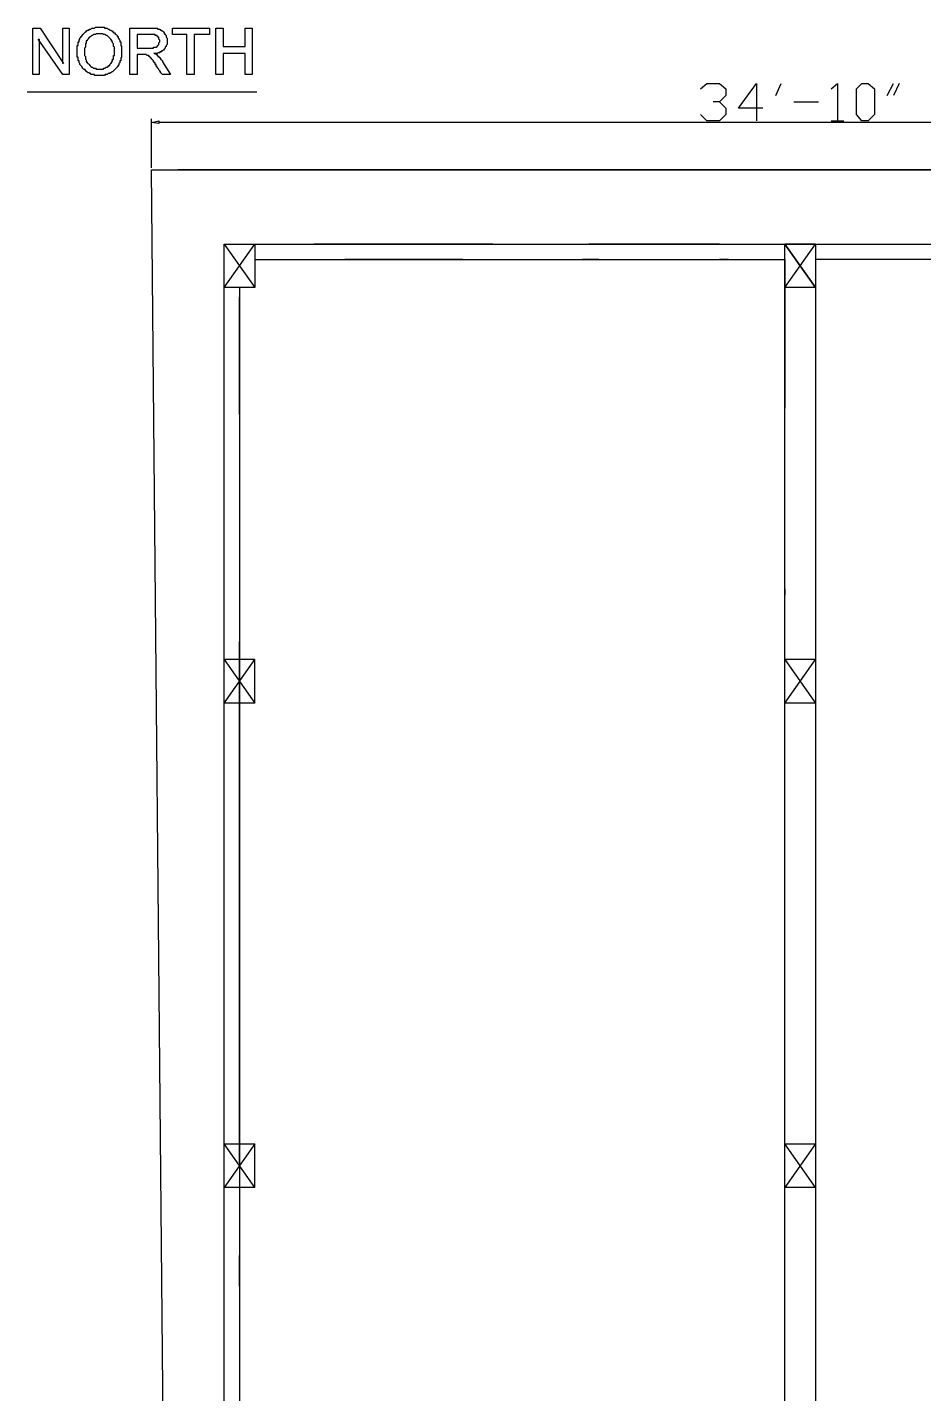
# Model space of a CAD drawing. Header units: inches. Extents: x -628 to 1537, y -1730 to 336.
# Drawn here: x -4.1 to 257.6, y -177.3 to 221.7 of the extents above; entities that cross this region are included whole.
import ezdxf

# ---------------------------------------------------------------- set-up
doc = ezdxf.new("R2010")
doc.units = ezdxf.units.IN
doc.layers.get('0').update_dxf_attribs({"linetype": 'CONTINUOUS'})

msp = doc.modelspace()

# ---------------------------------------------------------------- linework, layer by layer
at = {"color": 6}
for p, q in [((-2.51, 207.93), (-2.51, 221.43)), ((-2.51, 221.43), (-0.39, 221.43)), ((-0.39, 221.43), (6.49, 211.1)), ((6.23, 211.1), (6.23, 221.43)), ((6.23, 221.43), (8.09, 221.43)), ((8.09, 221.43), (8.09, 207.93)), ((12.05, 219.58), (12.32, 219.84)), ((12.05, 219.31), (12.05, 219.58)), ((12.05, 219.58), (12.05, 219.58)), ((12.32, 219.84), (12.59, 220.11)), ((12.32, 219.84), (12.32, 219.84)), ((12.59, 220.11), (12.85, 220.38)), ((12.59, 220.11), (12.59, 220.11)), ((12.85, 220.38), (12.85, 220.38)), ((12.85, 220.38), (13.11, 220.38)), ((13.11, 220.38), (13.11, 220.63)), ((13.11, 220.63), (13.38, 220.63)), ((13.38, 220.63), (13.38, 220.9)), ((13.38, 220.9), (13.65, 220.9)), ((13.65, 220.9), (13.91, 220.9)), ((13.91, 220.9), (13.91, 221.17)), ((13.91, 221.17), (14.17, 221.17)), ((14.17, 221.17), (14.17, 221.17)), ((14.17, 221.17), (14.44, 221.17)), ((14.44, 221.17), (14.71, 221.43)), ((14.71, 221.43), (14.71, 221.43)), ((14.71, 221.43), (14.97, 221.43)), ((14.97, 221.43), (15.23, 221.43)), ((15.23, 219.58), (14.97, 219.31)), ((15.23, 221.43), (15.23, 221.43)), ((15.23, 221.43), (15.5, 221.43)), ((15.5, 219.58), (15.23, 219.58)), ((15.23, 219.58), (15.23, 219.58)), ((15.5, 221.43), (15.77, 221.7)), ((15.77, 219.58), (15.5, 219.58)), ((15.77, 221.7), (15.77, 221.7)), ((15.77, 221.7), (16.03, 221.7)), ((16.03, 219.84), (15.77, 219.58)), ((15.77, 219.58), (15.77, 219.58)), ((16.03, 221.7), (16.29, 221.7)), ((16.29, 219.84), (16.03, 219.84)), ((16.29, 221.7), (16.56, 221.7)), ((16.56, 219.84), (16.29, 219.84)), ((16.29, 219.84), (16.29, 219.84)), ((16.56, 221.7), (16.56, 221.7)), ((16.56, 221.7), (16.82, 221.7)), ((16.82, 219.84), (16.56, 219.84)), ((16.82, 221.7), (17.09, 221.7)), ((17.09, 219.84), (16.82, 219.84)), ((17.09, 221.7), (17.09, 221.7)), ((17.09, 221.7), (17.61, 221.7)), ((17.09, 221.7), (17.09, 221.7)), ((17.35, 219.84), (17.09, 219.84)), ((17.09, 219.84), (17.09, 219.84)), ((17.61, 219.84), (17.35, 219.84)), ((17.61, 221.7), (17.61, 221.7)), ((17.61, 221.7), (17.88, 221.7)), ((17.88, 219.84), (17.61, 219.84)), ((17.61, 219.84), (17.61, 219.84)), ((17.88, 221.7), (18.15, 221.7)), ((18.15, 219.58), (17.88, 219.84)), ((18.15, 221.7), (18.41, 221.7)), ((18.41, 219.58), (18.15, 219.58)), ((18.15, 219.58), (18.15, 219.58)), ((18.41, 221.7), (18.41, 221.43)), ((18.41, 221.43), (18.67, 221.43)), ((18.67, 219.58), (18.41, 219.58)), ((18.67, 221.43), (18.94, 221.43)), ((18.94, 219.31), (18.67, 219.58)), ((18.67, 219.58), (18.67, 219.58)), ((18.94, 221.43), (18.94, 221.43)), ((18.94, 221.43), (19.21, 221.43)), ((19.21, 221.43), (19.47, 221.17)), ((19.47, 221.17), (19.47, 221.17)), ((19.47, 221.17), (19.73, 221.17)), ((19.73, 221.17), (19.73, 221.17)), ((19.73, 221.17), (20, 220.9)), ((20, 220.9), (20.27, 220.9)), ((20.27, 220.9), (20.27, 220.9)), ((20.27, 220.9), (20.53, 220.63)), ((20.53, 220.63), (20.53, 220.63)), ((20.53, 220.63), (20.79, 220.63)), ((20.79, 220.63), (20.79, 220.38)), ((20.79, 220.38), (21.06, 220.38)), ((21.06, 220.38), (21.06, 220.11)), ((21.06, 220.11), (21.33, 220.11)), ((21.33, 220.11), (21.59, 219.84)), ((21.59, 219.84), (21.59, 219.84)), ((21.59, 219.84), (21.59, 219.84)), ((21.59, 219.84), (21.85, 219.58)), ((21.85, 219.58), (21.85, 219.58)), ((21.85, 219.58), (22.12, 219.31)), ((25.83, 207.93), (25.83, 221.43)), ((25.83, 221.43), (31.66, 221.43)), ((31.91, 219.58), (27.95, 219.58)), ((27.95, 219.58), (27.95, 215.61)), ((31.66, 221.43), (31.91, 221.43)), ((31.91, 221.43), (32.18, 221.43)), ((32.18, 219.58), (31.91, 219.58)), ((31.91, 219.58), (31.91, 219.58)), ((32.18, 221.43), (32.45, 221.43)), ((32.45, 219.58), (32.18, 219.58)), ((32.45, 221.43), (32.72, 221.43)), ((32.72, 219.58), (32.45, 219.58)), ((32.72, 221.43), (32.72, 221.43)), ((32.72, 221.43), (32.98, 221.43)), ((32.98, 219.58), (32.72, 219.58)), ((32.98, 221.43), (33.24, 221.43)), ((33.24, 219.58), (32.98, 219.58)), ((32.98, 219.58), (32.98, 219.58)), ((33.24, 221.43), (33.24, 221.43)), ((33.24, 221.43), (33.51, 221.43)), ((33.24, 219.31), (33.24, 219.58)), ((33.51, 221.43), (33.77, 221.43)), ((33.77, 221.43), (33.77, 221.43)), ((33.77, 221.43), (34.04, 221.17)), ((34.04, 221.17), (34.3, 221.17)), ((34.3, 221.17), (34.3, 221.17)), ((34.3, 221.17), (34.57, 221.17)), ((34.57, 221.17), (34.83, 220.9)), ((34.83, 220.9), (34.83, 220.9)), ((34.83, 220.9), (35.1, 220.9)), ((35.1, 220.9), (35.1, 220.63)), ((35.1, 220.63), (35.36, 220.63)), ((35.36, 220.63), (35.36, 220.63)), ((35.36, 220.63), (35.63, 220.38)), ((35.63, 220.38), (35.63, 220.38)), ((35.63, 220.38), (35.89, 220.11)), ((35.89, 220.11), (35.89, 219.84)), ((35.89, 219.84), (36.16, 219.84)), ((36.16, 219.84), (36.16, 219.58)), ((36.16, 219.58), (36.16, 219.58)), ((36.16, 219.58), (36.42, 219.31)), ((38.28, 219.58), (38.28, 221.43)), ((38.28, 221.43), (49.13, 221.43)), ((42.51, 219.58), (38.28, 219.58)), ((42.51, 207.93), (42.51, 219.58)), ((49.13, 219.58), (44.63, 219.58)), ((44.63, 219.58), (44.63, 207.93)), ((49.13, 221.43), (49.13, 219.58)), ((50.98, 207.93), (50.98, 221.43)), ((50.98, 221.43), (53.11, 221.43)), ((53.11, 221.43), (53.11, 216.14)), ((59.46, 216.14), (59.46, 221.43)), ((59.46, 221.43), (61.58, 221.43)), ((61.58, 221.43), (61.58, 207.93)), ((6.23, 207.93), (-0.92, 218.26)), ((-0.92, 218.26), (-0.66, 218.26)), ((-0.66, 218.26), (-0.66, 207.93)), ((10.47, 216.14), (10.47, 216.4)), ((10.47, 216.4), (10.73, 216.4)), ((10.47, 215.87), (10.47, 216.14)), ((10.47, 215.61), (10.47, 215.87)), ((10.47, 215.87), (10.47, 215.87)), ((10.47, 215.34), (10.47, 215.61)), ((10.73, 217.19), (10.73, 217.46)), ((10.73, 217.46), (10.99, 217.46)), ((10.73, 216.92), (10.73, 217.19)), ((10.73, 216.66), (10.73, 216.92)), ((10.73, 216.92), (10.73, 216.92)), ((10.73, 216.4), (10.73, 216.66)), ((10.99, 217.99), (11.26, 218.26)), ((10.99, 217.72), (10.99, 217.99)), ((10.99, 217.99), (10.99, 217.99)), ((10.99, 217.46), (10.99, 217.72)), ((11.26, 218.51), (11.53, 218.78)), ((11.26, 218.26), (11.26, 218.51)), ((11.26, 218.26), (11.26, 218.26)), ((11.53, 218.78), (11.53, 219.04)), ((11.53, 219.04), (11.79, 219.04)), ((11.53, 218.78), (11.53, 218.78)), ((11.79, 219.04), (11.79, 219.31)), ((11.79, 219.31), (12.05, 219.31)), ((12.85, 215.87), (12.59, 215.61)), ((12.59, 215.61), (12.59, 215.34)), ((13.11, 217.19), (12.85, 216.92)), ((12.85, 216.92), (12.85, 216.92)), ((12.85, 216.92), (12.85, 216.66)), ((12.85, 216.66), (12.85, 216.4)), ((12.85, 216.4), (12.85, 216.4)), ((12.85, 216.4), (12.85, 216.14)), ((12.85, 216.14), (12.85, 215.87)), ((13.38, 217.72), (13.11, 217.72)), ((13.11, 217.72), (13.11, 217.46)), ((13.11, 217.46), (13.11, 217.19)), ((13.11, 217.19), (13.11, 217.19)), ((13.65, 218.26), (13.38, 217.99)), ((13.38, 217.99), (13.38, 217.99)), ((13.38, 217.99), (13.38, 217.72)), ((13.91, 218.51), (13.65, 218.51)), ((13.65, 218.51), (13.65, 218.26)), ((13.65, 218.26), (13.65, 218.26)), ((14.17, 218.78), (13.91, 218.78)), ((13.91, 218.78), (13.91, 218.51)), ((14.44, 219.04), (14.17, 218.78)), ((14.17, 218.78), (14.17, 218.78)), ((14.71, 219.31), (14.44, 219.04)), ((14.44, 219.04), (14.44, 219.04)), ((14.97, 219.31), (14.71, 219.31)), ((14.97, 219.31), (14.97, 219.31)), ((19.21, 219.31), (18.94, 219.31)), ((18.94, 219.31), (18.94, 219.31)), ((19.47, 219.04), (19.21, 219.31)), ((19.73, 218.78), (19.47, 219.04)), ((19.47, 219.04), (19.47, 219.04)), ((20, 218.51), (19.73, 218.78)), ((19.73, 218.78), (19.73, 218.78)), ((20.27, 218.26), (20, 218.51)), ((20, 218.51), (20, 218.51)), ((20, 218.51), (20, 218.51)), ((20.27, 217.99), (20.27, 218.26)), ((20.27, 218.26), (20.27, 218.26)), ((20.53, 217.99), (20.27, 217.99)), ((20.53, 217.72), (20.53, 217.99)), ((20.79, 217.46), (20.53, 217.72)), ((20.53, 217.72), (20.53, 217.72)), ((20.79, 217.19), (20.79, 217.46)), ((20.79, 217.46), (20.79, 217.46)), ((21.06, 216.92), (20.79, 217.19)), ((21.06, 216.66), (21.06, 216.92)), ((21.06, 216.92), (21.06, 216.92)), ((21.06, 216.4), (21.06, 216.66)), ((21.06, 216.14), (21.06, 216.4)), ((21.06, 216.4), (21.06, 216.4)), ((21.33, 215.87), (21.06, 216.14)), ((21.33, 215.61), (21.33, 215.87)), ((21.33, 215.34), (21.33, 215.61)), ((21.33, 215.61), (21.33, 215.61)), ((22.12, 219.31), (22.12, 219.31)), ((22.12, 219.31), (22.12, 219.04)), ((22.12, 219.04), (22.39, 219.04)), ((22.39, 219.04), (22.39, 218.78)), ((22.39, 218.78), (22.39, 218.51)), ((22.39, 218.51), (22.65, 218.51)), ((22.65, 218.51), (22.65, 218.26)), ((22.65, 218.26), (22.65, 218.26)), ((22.65, 218.26), (22.91, 217.99)), ((22.91, 217.99), (22.91, 217.72)), ((22.91, 217.72), (22.91, 217.72)), ((22.91, 217.72), (22.91, 217.46)), ((22.91, 217.46), (23.18, 217.46)), ((23.18, 217.46), (23.18, 217.19)), ((23.18, 217.19), (23.18, 216.92)), ((23.18, 216.92), (23.18, 216.92)), ((23.18, 216.92), (23.18, 216.66)), ((23.18, 216.66), (23.18, 216.4)), ((23.18, 216.4), (23.44, 216.14)), ((23.44, 216.14), (23.44, 216.14)), ((23.44, 216.14), (23.44, 215.87)), ((23.44, 215.87), (23.44, 215.61)), ((23.44, 215.61), (23.44, 215.61)), ((23.44, 215.61), (23.44, 215.34)), ((27.95, 215.61), (32.18, 215.61)), ((32.18, 215.61), (32.18, 215.61)), ((32.18, 215.61), (32.72, 215.61)), ((32.72, 215.61), (32.72, 215.87)), ((32.72, 215.87), (32.98, 215.87)), ((32.98, 215.87), (32.98, 215.87)), ((32.98, 215.87), (33.24, 215.87)), ((33.51, 219.31), (33.24, 219.31)), ((33.24, 215.87), (33.24, 215.87)), ((33.24, 215.87), (33.51, 215.87)), ((33.77, 219.31), (33.51, 219.31)), ((33.51, 215.87), (33.77, 216.14)), ((33.77, 219.04), (33.77, 219.31)), ((34.04, 219.04), (33.77, 219.04)), ((33.77, 219.04), (33.77, 219.04)), ((33.77, 216.14), (34.04, 216.4)), ((33.77, 216.14), (33.77, 216.14)), ((34.04, 218.78), (34.04, 219.04)), ((34.3, 218.78), (34.04, 218.78)), ((34.04, 216.4), (34.3, 216.66)), ((34.04, 216.4), (34.04, 216.4)), ((34.04, 216.4), (34.04, 216.4)), ((34.3, 218.51), (34.3, 218.78)), ((34.3, 218.26), (34.3, 218.51)), ((34.57, 217.99), (34.3, 218.26)), ((34.3, 218.26), (34.3, 218.26)), ((34.3, 217.19), (34.57, 217.46)), ((34.3, 216.92), (34.3, 217.19)), ((34.3, 216.66), (34.3, 216.92)), ((34.3, 216.92), (34.3, 216.92)), ((34.57, 217.72), (34.57, 217.99)), ((34.57, 217.46), (34.57, 217.72)), ((34.57, 217.72), (34.57, 217.72)), ((34.57, 217.46), (34.57, 217.46)), ((36.16, 215.61), (35.89, 215.34)), ((36.42, 216.14), (36.16, 215.87)), ((36.16, 215.87), (36.16, 215.61)), ((36.16, 215.61), (36.16, 215.61)), ((36.42, 219.31), (36.42, 219.04)), ((36.42, 219.04), (36.42, 219.04)), ((36.42, 219.04), (36.42, 218.78)), ((36.42, 218.78), (36.68, 218.51)), ((36.68, 216.66), (36.42, 216.4)), ((36.42, 216.4), (36.42, 216.4)), ((36.42, 216.4), (36.42, 216.14)), ((36.42, 216.14), (36.42, 216.14)), ((36.68, 218.51), (36.68, 218.51)), ((36.68, 218.51), (36.68, 218.26)), ((36.68, 218.26), (36.68, 217.99)), ((36.68, 217.99), (36.68, 217.99)), ((36.68, 217.99), (36.68, 217.72)), ((36.68, 217.72), (36.68, 217.72)), ((36.68, 217.72), (36.68, 217.46)), ((36.68, 217.46), (36.68, 217.19)), ((36.68, 217.19), (36.68, 217.19)), ((36.68, 217.19), (36.68, 216.92)), ((36.68, 216.92), (36.68, 216.66)), ((53.11, 216.14), (59.46, 216.14)), ((10.47, 215.07), (10.47, 215.34)), ((10.47, 214.8), (10.47, 215.07)), ((10.47, 214.55), (10.47, 214.8)), ((10.47, 214.8), (10.47, 214.8)), ((10.47, 214.28), (10.47, 214.55)), ((10.47, 214.01), (10.47, 214.28)), ((10.47, 214.28), (10.47, 214.28)), ((10.47, 213.75), (10.47, 214.01)), ((10.47, 213.49), (10.47, 213.75)), ((10.47, 213.22), (10.47, 213.49)), ((10.47, 213.49), (10.47, 213.49)), ((10.47, 212.95), (10.47, 213.22)), ((10.73, 212.95), (10.47, 212.95)), ((10.73, 212.69), (10.73, 212.95)), ((10.73, 212.43), (10.73, 212.69)), ((10.73, 212.16), (10.73, 212.43)), ((10.73, 212.43), (10.73, 212.43)), ((10.73, 211.89), (10.73, 212.16)), ((10.99, 211.89), (10.73, 211.89)), ((10.99, 211.63), (10.99, 211.89)), ((10.99, 211.37), (10.99, 211.63)), ((12.59, 215.34), (12.59, 215.34)), ((12.59, 215.34), (12.59, 215.07)), ((12.59, 215.07), (12.59, 214.8)), ((12.59, 214.8), (12.59, 214.55)), ((12.59, 214.55), (12.59, 214.55)), ((12.59, 214.55), (12.59, 214.28)), ((12.59, 214.28), (12.59, 214.01)), ((12.59, 214.01), (12.59, 213.75)), ((12.59, 213.75), (12.59, 213.75)), ((12.59, 213.75), (12.59, 213.49)), ((12.59, 213.49), (12.85, 213.22)), ((12.85, 213.22), (12.85, 212.95)), ((12.85, 212.95), (12.85, 212.95)), ((12.85, 212.95), (12.85, 212.69)), ((12.85, 212.69), (12.85, 212.43)), ((12.85, 212.43), (12.85, 212.43)), ((12.85, 212.43), (13.11, 212.16)), ((13.11, 212.16), (13.11, 212.16)), ((13.11, 212.16), (13.11, 211.89)), ((13.11, 211.89), (13.11, 211.63)), ((13.11, 211.63), (13.38, 211.63)), ((13.38, 211.63), (13.38, 211.37)), ((20.53, 211.63), (20.79, 211.89)), ((20.53, 211.37), (20.53, 211.63)), ((20.53, 211.63), (20.53, 211.63)), ((20.79, 212.16), (20.79, 212.43)), ((20.79, 212.43), (21.06, 212.43)), ((20.79, 211.89), (20.79, 212.16)), ((20.79, 211.89), (20.79, 211.89)), ((21.06, 213.22), (21.06, 213.49)), ((21.06, 213.49), (21.33, 213.49)), ((21.06, 212.95), (21.06, 213.22)), ((21.06, 212.69), (21.06, 212.95)), ((21.06, 212.95), (21.06, 212.95)), ((21.06, 212.43), (21.06, 212.69)), ((21.33, 215.07), (21.33, 215.34)), ((21.33, 214.8), (21.33, 215.07)), ((21.33, 214.55), (21.33, 214.8)), ((21.33, 214.28), (21.33, 214.55)), ((21.33, 214.55), (21.33, 214.55)), ((21.33, 214.55), (21.33, 214.55)), ((21.33, 214.01), (21.33, 214.28)), ((21.33, 213.75), (21.33, 214.01)), ((21.33, 213.49), (21.33, 213.75)), ((23.18, 211.89), (22.91, 211.89)), ((22.91, 211.89), (22.91, 211.63)), ((22.91, 211.63), (22.91, 211.37)), ((23.44, 212.95), (23.18, 212.69)), ((23.18, 212.69), (23.18, 212.43)), ((23.18, 212.43), (23.18, 212.43)), ((23.18, 212.43), (23.18, 212.16)), ((23.18, 212.16), (23.18, 211.89)), ((23.44, 215.34), (23.44, 215.07)), ((23.44, 215.07), (23.44, 214.8)), ((23.44, 214.8), (23.44, 214.55)), ((23.44, 214.55), (23.44, 214.55)), ((23.44, 214.55), (23.44, 214.55)), ((23.44, 214.55), (23.44, 214.28)), ((23.44, 214.28), (23.44, 214.01)), ((23.44, 214.01), (23.44, 213.75)), ((23.44, 213.75), (23.44, 213.75)), ((23.44, 213.75), (23.44, 213.49)), ((23.44, 213.49), (23.44, 213.22)), ((23.44, 213.22), (23.44, 212.95)), ((23.44, 212.95), (23.44, 212.95)), ((29.8, 213.75), (27.95, 213.75)), ((27.95, 213.75), (27.95, 207.93)), ((30.06, 213.75), (29.8, 213.75)), ((29.8, 213.75), (29.8, 213.75)), ((30.33, 213.75), (30.06, 213.75)), ((30.06, 213.75), (30.06, 213.75)), ((30.6, 213.75), (30.33, 213.75)), ((30.85, 213.49), (30.6, 213.75)), ((30.6, 213.75), (30.6, 213.75)), ((31.12, 213.49), (30.85, 213.49)), ((30.85, 213.49), (30.85, 213.49)), ((30.85, 213.49), (30.85, 213.49)), ((31.39, 213.49), (31.12, 213.49)), ((31.39, 213.22), (31.39, 213.49)), ((31.66, 213.22), (31.39, 213.22)), ((31.66, 212.95), (31.66, 213.22)), ((31.91, 212.95), (31.66, 212.95)), ((31.91, 212.69), (31.91, 212.95)), ((31.91, 212.95), (31.91, 212.95)), ((32.18, 212.69), (31.91, 212.69)), ((32.18, 212.43), (32.18, 212.69)), ((32.45, 212.16), (32.18, 212.43)), ((32.72, 211.89), (32.45, 212.16)), ((32.45, 212.16), (32.45, 212.16)), ((32.72, 211.63), (32.72, 211.89)), ((32.72, 211.89), (32.72, 211.89)), ((32.98, 211.63), (32.72, 211.63)), ((32.72, 211.63), (32.72, 211.63)), ((32.98, 214.01), (32.98, 214.28)), ((32.98, 214.28), (32.98, 214.01)), ((33.24, 214.01), (32.98, 214.01)), ((32.98, 214.01), (32.98, 214.01)), ((32.98, 214.01), (33.24, 214.01)), ((32.98, 211.37), (32.98, 211.63)), ((32.98, 211.63), (32.98, 211.63)), ((33.51, 214.01), (33.24, 214.01)), ((33.24, 214.01), (33.24, 214.01)), ((33.24, 214.01), (33.51, 213.75)), ((33.77, 214.01), (33.51, 214.01)), ((33.51, 214.01), (33.51, 214.01)), ((33.51, 213.75), (33.51, 213.75)), ((33.51, 213.75), (33.77, 213.75)), ((34.04, 214.28), (33.77, 214.01)), ((33.77, 213.75), (33.77, 213.49)), ((33.77, 213.49), (34.04, 213.49)), ((34.3, 214.28), (34.04, 214.28)), ((34.04, 214.28), (34.04, 214.28)), ((34.04, 213.49), (34.04, 213.22)), ((34.04, 213.22), (34.3, 213.22)), ((34.57, 214.28), (34.3, 214.28)), ((34.3, 213.22), (34.3, 212.95)), ((34.3, 212.95), (34.57, 212.95)), ((34.83, 214.55), (34.57, 214.55)), ((34.57, 214.55), (34.57, 214.28)), ((34.57, 212.95), (34.57, 212.69)), ((34.57, 212.69), (34.83, 212.69)), ((35.1, 214.55), (34.83, 214.55)), ((34.83, 212.69), (34.83, 212.43)), ((34.83, 212.43), (35.1, 212.16)), ((35.36, 214.8), (35.1, 214.8)), ((35.1, 214.8), (35.1, 214.55)), ((35.1, 212.16), (35.1, 212.16)), ((35.1, 212.16), (35.36, 211.89)), ((35.63, 215.07), (35.36, 214.8)), ((35.36, 214.8), (35.36, 214.8)), ((35.36, 211.89), (35.36, 211.63)), ((35.36, 211.63), (37.74, 207.93)), ((35.89, 215.34), (35.63, 215.07)), ((35.63, 215.07), (35.63, 215.07)), ((35.63, 215.07), (35.63, 215.07)), ((35.89, 215.34), (35.89, 215.34)), ((59.46, 214.01), (53.11, 214.01)), ((53.11, 214.01), (53.11, 207.93)), ((59.46, 207.93), (59.46, 214.01)), ((-0.66, 207.93), (-2.51, 207.93)), ((6.49, 211.1), (6.23, 211.1)), ((8.09, 207.93), (6.23, 207.93)), ((11.26, 211.1), (10.99, 211.37)), ((10.99, 211.37), (10.99, 211.37)), ((11.26, 210.84), (11.26, 211.1)), ((11.26, 211.1), (11.26, 211.1)), ((11.53, 210.57), (11.26, 210.84)), ((11.79, 210.3), (11.53, 210.57)), ((11.53, 210.57), (11.53, 210.57)), ((11.79, 210.04), (11.79, 210.3)), ((11.79, 210.3), (11.79, 210.3)), ((12.05, 210.04), (11.79, 210.04)), ((12.05, 209.78), (12.05, 210.04)), ((12.32, 209.51), (12.05, 209.78)), ((12.59, 209.51), (12.32, 209.51)), ((12.32, 209.51), (12.32, 209.51)), ((12.59, 209.25), (12.59, 209.51)), ((12.85, 209.25), (12.59, 209.25)), ((12.85, 208.98), (12.85, 209.25)), ((13.11, 208.98), (12.85, 208.98)), ((13.11, 208.72), (13.11, 208.98)), ((13.38, 208.72), (13.11, 208.72)), ((13.38, 211.37), (13.38, 211.37)), ((13.38, 211.37), (13.65, 211.1)), ((13.65, 208.45), (13.38, 208.72)), ((13.38, 208.72), (13.38, 208.72)), ((13.65, 211.1), (13.65, 211.1)), ((13.65, 211.1), (13.91, 210.84)), ((13.91, 208.45), (13.65, 208.45)), ((13.65, 208.45), (13.65, 208.45)), ((13.91, 210.84), (13.91, 210.84)), ((13.91, 210.84), (13.91, 210.84)), ((13.91, 210.84), (14.17, 210.57)), ((14.17, 208.18), (13.91, 208.45)), ((14.17, 210.57), (14.17, 210.57)), ((14.17, 210.57), (14.44, 210.3)), ((14.44, 208.18), (14.17, 208.18)), ((14.17, 208.18), (14.17, 208.18)), ((14.44, 210.3), (14.44, 210.3)), ((14.44, 210.3), (14.71, 210.04)), ((14.44, 207.93), (14.44, 208.18)), ((14.71, 207.93), (14.44, 207.93)), ((14.71, 210.04), (14.71, 210.04)), ((14.71, 210.04), (14.97, 210.04)), ((14.97, 207.93), (14.71, 207.93)), ((14.97, 210.04), (15.23, 209.78)), ((15.23, 207.93), (14.97, 207.93)), ((14.97, 207.93), (14.97, 207.93)), ((15.23, 209.78), (15.23, 209.78)), ((15.23, 209.78), (15.5, 209.78)), ((15.5, 207.93), (15.23, 207.93)), ((15.5, 209.78), (15.5, 209.78)), ((15.5, 209.78), (15.77, 209.78)), ((15.5, 207.66), (15.5, 207.93)), ((15.77, 207.66), (15.5, 207.66)), ((15.77, 209.78), (16.03, 209.51)), ((16.03, 207.66), (15.77, 207.66)), ((16.03, 209.51), (16.03, 209.51)), ((16.03, 209.51), (16.29, 209.51)), ((16.29, 207.66), (16.03, 207.66)), ((16.29, 209.51), (16.56, 209.51)), ((16.56, 207.66), (16.29, 207.66)), ((16.29, 207.66), (16.29, 207.66)), ((16.56, 209.51), (16.82, 209.51)), ((16.82, 207.66), (16.56, 207.66)), ((16.82, 209.51), (17.61, 209.51)), ((16.82, 209.51), (16.82, 209.51)), ((16.82, 209.51), (16.82, 209.51)), ((16.82, 209.51), (16.82, 209.51)), ((17.09, 207.66), (16.82, 207.66)), ((17.35, 207.66), (17.09, 207.66)), ((17.09, 207.66), (17.09, 207.66)), ((17.61, 207.66), (17.35, 207.66)), ((17.35, 207.66), (17.35, 207.66)), ((17.61, 209.51), (17.61, 209.51)), ((17.61, 209.51), (18.15, 209.51)), ((17.88, 207.66), (17.61, 207.66)), ((18.15, 207.66), (17.88, 207.66)), ((17.88, 207.66), (17.88, 207.66)), ((18.15, 209.51), (18.15, 209.78)), ((18.15, 209.78), (18.41, 209.78)), ((18.41, 207.66), (18.15, 207.66)), ((18.41, 209.78), (18.67, 209.78)), ((18.67, 207.93), (18.41, 207.66)), ((18.67, 209.78), (18.94, 210.04)), ((18.67, 209.78), (18.67, 209.78)), ((18.94, 207.93), (18.67, 207.93)), ((18.67, 207.93), (18.67, 207.93)), ((18.94, 210.04), (18.94, 210.04)), ((18.94, 210.04), (19.21, 210.04)), ((19.21, 207.93), (18.94, 207.93)), ((19.21, 210.04), (19.47, 210.3)), ((19.47, 208.18), (19.21, 207.93)), ((19.21, 207.93), (19.21, 207.93)), ((19.47, 210.3), (19.73, 210.57)), ((19.47, 210.3), (19.47, 210.3)), ((19.73, 208.18), (19.47, 208.18)), ((19.47, 208.18), (19.47, 208.18)), ((19.73, 210.57), (19.73, 210.57)), ((19.73, 210.57), (20, 210.57)), ((20, 208.18), (19.73, 208.18)), ((20, 210.84), (20.27, 211.1)), ((20, 210.57), (20, 210.84)), ((20, 210.84), (20, 210.84)), ((20.27, 208.45), (20, 208.45)), ((20, 208.45), (20, 208.18)), ((20.27, 211.1), (20.27, 211.37)), ((20.27, 211.37), (20.53, 211.37)), ((20.27, 211.1), (20.27, 211.1)), ((20.53, 208.72), (20.27, 208.45)), ((20.27, 208.45), (20.27, 208.45)), ((20.79, 208.72), (20.53, 208.72)), ((21.06, 208.98), (20.79, 208.72)), ((20.79, 208.72), (20.79, 208.72)), ((21.33, 209.25), (21.06, 208.98)), ((21.06, 208.98), (21.06, 208.98)), ((21.59, 209.51), (21.33, 209.25)), ((21.33, 209.25), (21.33, 209.25)), ((21.85, 209.78), (21.59, 209.51)), ((21.59, 209.51), (21.59, 209.51)), ((21.59, 209.51), (21.59, 209.51)), ((22.12, 210.04), (21.85, 209.78)), ((21.85, 209.78), (21.85, 209.78)), ((22.39, 210.3), (22.12, 210.3)), ((22.12, 210.3), (22.12, 210.04)), ((22.12, 210.04), (22.12, 210.04)), ((22.65, 210.84), (22.39, 210.57)), ((22.39, 210.57), (22.39, 210.57)), ((22.39, 210.57), (22.39, 210.3)), ((22.91, 211.37), (22.65, 211.1)), ((22.65, 211.1), (22.65, 211.1)), ((22.65, 211.1), (22.65, 210.84)), ((22.91, 211.37), (22.91, 211.37)), ((27.95, 207.93), (25.83, 207.93)), ((33.24, 211.37), (32.98, 211.37)), ((32.98, 211.37), (32.98, 211.37)), ((33.24, 211.1), (33.24, 211.37)), ((33.24, 210.84), (33.24, 211.1)), ((33.24, 211.1), (33.24, 211.1)), ((33.51, 210.84), (33.24, 210.84)), ((33.51, 210.57), (33.51, 210.84)), ((33.51, 210.3), (33.51, 210.57)), ((33.77, 210.3), (33.51, 210.3)), ((33.77, 210.04), (33.77, 210.3)), ((34.04, 209.78), (33.77, 210.04)), ((34.3, 209.51), (34.04, 209.78)), ((34.04, 209.78), (34.04, 209.78)), ((34.3, 209.25), (34.3, 209.51)), ((34.57, 208.98), (34.3, 209.25)), ((34.83, 208.72), (34.57, 208.98)), ((34.57, 208.98), (34.57, 208.98)), ((34.83, 208.45), (34.83, 208.72)), ((35.1, 208.18), (34.83, 208.45)), ((35.36, 207.93), (35.1, 208.18)), ((37.74, 207.93), (35.36, 207.93)), ((44.63, 207.93), (42.51, 207.93)), ((53.11, 207.93), (50.98, 207.93)), ((61.58, 207.93), (59.46, 207.93)), ((192.41, 203.69), (194.27, 205.27)), ((194.27, 205.27), (197.98, 205.27)), ((197.98, 205.27), (199.83, 203.69)), ((199.83, 203.69), (199.83, 201.83)), ((203.54, 198.12), (208.83, 205.27)), ((208.83, 205.27), (208.83, 194.41)), ((214.39, 201.83), (215.99, 205.27)), ((230.54, 203.69), (232.4, 205.27)), ((232.4, 205.27), (232.4, 194.41)), ((237.97, 203.69), (239.55, 205.27)), ((237.97, 196.27), (237.97, 203.69)), ((239.55, 205.27), (241.41, 205.27)), ((241.41, 205.27), (243.26, 203.69)), ((243.26, 203.69), (243.26, 196.27)), ((246.97, 201.83), (248.82, 205.27)), ((250.41, 205.27), (248.82, 201.83)), ((-4.1, 202.89), (62.91, 202.89)), ((197.98, 199.98), (196.12, 199.98)), ((199.83, 201.83), (197.98, 199.98)), ((197.98, 199.98), (199.83, 198.12)), ((219.69, 199.98), (226.84, 199.98)), ((194.27, 194.41), (192.41, 196.27)), ((199.83, 196.27), (197.98, 194.41)), ((199.83, 198.12), (199.83, 196.27)), ((210.68, 198.12), (203.54, 198.12)), ((239.55, 194.41), (237.97, 196.27)), ((243.26, 196.27), (241.41, 194.41)), ((197.98, 194.41), (194.27, 194.41)), ((230.54, 194.41), (234.25, 194.41)), ((241.41, 194.41), (239.55, 194.41)), ((39.86, -657.05), (32.18, 180.11)), ((32.18, 180.11), (410.91, 180.11)), ((403.23, 180.11), (39.86, 180.11))]:
    msp.add_line(p, q, dxfattribs=at)
at = {"color": 5}
for p, q in [((32.18, 180.65), (32.18, 194.94)), ((32.18, 193.89), (34.3, 194.41)), ((34.3, 193.63), (32.18, 193.89)), ((34.3, 193.63), (32.18, 193.89)), ((34.3, 194.41), (34.3, 193.63)), ((34.3, 194.41), (34.3, 193.63)), ((408.79, 193.89), (34.3, 193.89))]:
    msp.add_line(p, q, dxfattribs=at)
at = {"color": 1}
for p, q in [((53.37, -635.33), (53.37, 158.4)), ((53.37, 158.4), (389.72, 158.4)), ((53.37, 158.4), (57.87, 158.4)), ((53.37, 149.4), (53.37, 158.4)), ((53.37, 158.4), (66.08, 158.4)), ((53.37, 158.4), (389.72, 158.4)), ((53.37, 158.4), (62.37, 145.68)), ((53.37, 145.68), (62.37, 158.4)), ((62.37, 158.4), (62.37, 145.68)), ((131.77, 158.4), (79.59, 158.4)), ((197.98, 158.4), (159.83, 158.4)), ((159.83, 158.4), (162.75, 158.4)), ((217.04, -635.33), (217.04, 158.4)), ((226.04, 145.68), (217.04, 158.4)), ((217.04, 158.4), (226.04, 158.4)), ((217.04, 145.68), (217.04, 158.4)), ((217.04, 145.68), (226.04, 158.4)), ((226.04, 158.4), (217.04, 158.4)), ((217.04, 158.4), (226.04, 145.68)), ((217.04, 145.68), (226.04, 158.4)), ((221.54, 158.4), (226.04, 158.4)), ((221.54, 158.4), (226.04, 158.4)), ((226.04, 158.4), (226.04, -635.33)), ((226.04, 158.4), (226.04, 145.68)), ((62.37, 153.9), (217.04, 153.9)), ((123.02, 153.9), (88.59, 153.9)), ((162.75, 153.9), (157.98, 153.9)), ((200.62, 153.9), (197.98, 153.9)), ((217.04, 153.9), (217.04, 110.46)), ((380.45, 153.9), (226.04, 153.9)), ((62.37, 145.68), (53.37, 145.68)), ((57.87, 145.68), (57.87, -635.33)), ((226.04, 145.68), (217.04, 145.68)), ((226.04, 145.68), (217.04, 145.68)), ((57.87, 108.61), (57.87, 143.03)), ((217.04, 57.76), (217.04, 55.9)), ((53.37, 32.6), (53.37, 45.04)), ((217.04, 42.4), (217.04, 45.04)), ((217.04, 32.6), (217.04, 45.04)), ((226.04, 45.04), (226.04, 32.6)), ((57.87, -109.88), (57.87, 42.4)), ((53.37, 37.1), (62.37, 24.39)), ((53.37, 24.39), (62.37, 37.1)), ((62.37, 37.1), (53.37, 37.1)), ((62.37, 24.39), (62.37, 37.1)), ((217.04, 37.1), (226.04, 24.39)), ((217.04, 24.39), (226.04, 37.1)), ((226.04, 37.1), (217.04, 37.1)), ((62.37, 24.39), (53.37, 24.39)), ((226.04, 24.39), (217.04, 24.39)), ((62.37, -117.04), (53.37, -104.32)), ((53.37, -104.32), (62.37, -104.32)), ((62.37, -104.32), (53.37, -117.04)), ((62.37, -117.04), (62.37, -104.32)), ((226.04, -117.04), (217.04, -104.32)), ((217.04, -104.32), (226.04, -104.32)), ((226.04, -104.32), (217.04, -117.04)), ((53.37, -125.25), (53.37, -112.54)), ((217.04, -125.25), (217.04, -112.54)), ((226.04, -112.54), (226.04, -125.25)), ((62.37, -117.04), (53.37, -117.04)), ((226.04, -117.04), (217.04, -117.04)), ((57.87, -145.9), (57.87, -136.9))]:
    msp.add_line(p, q, dxfattribs=at)

doc.saveas('drawing.dxf')
